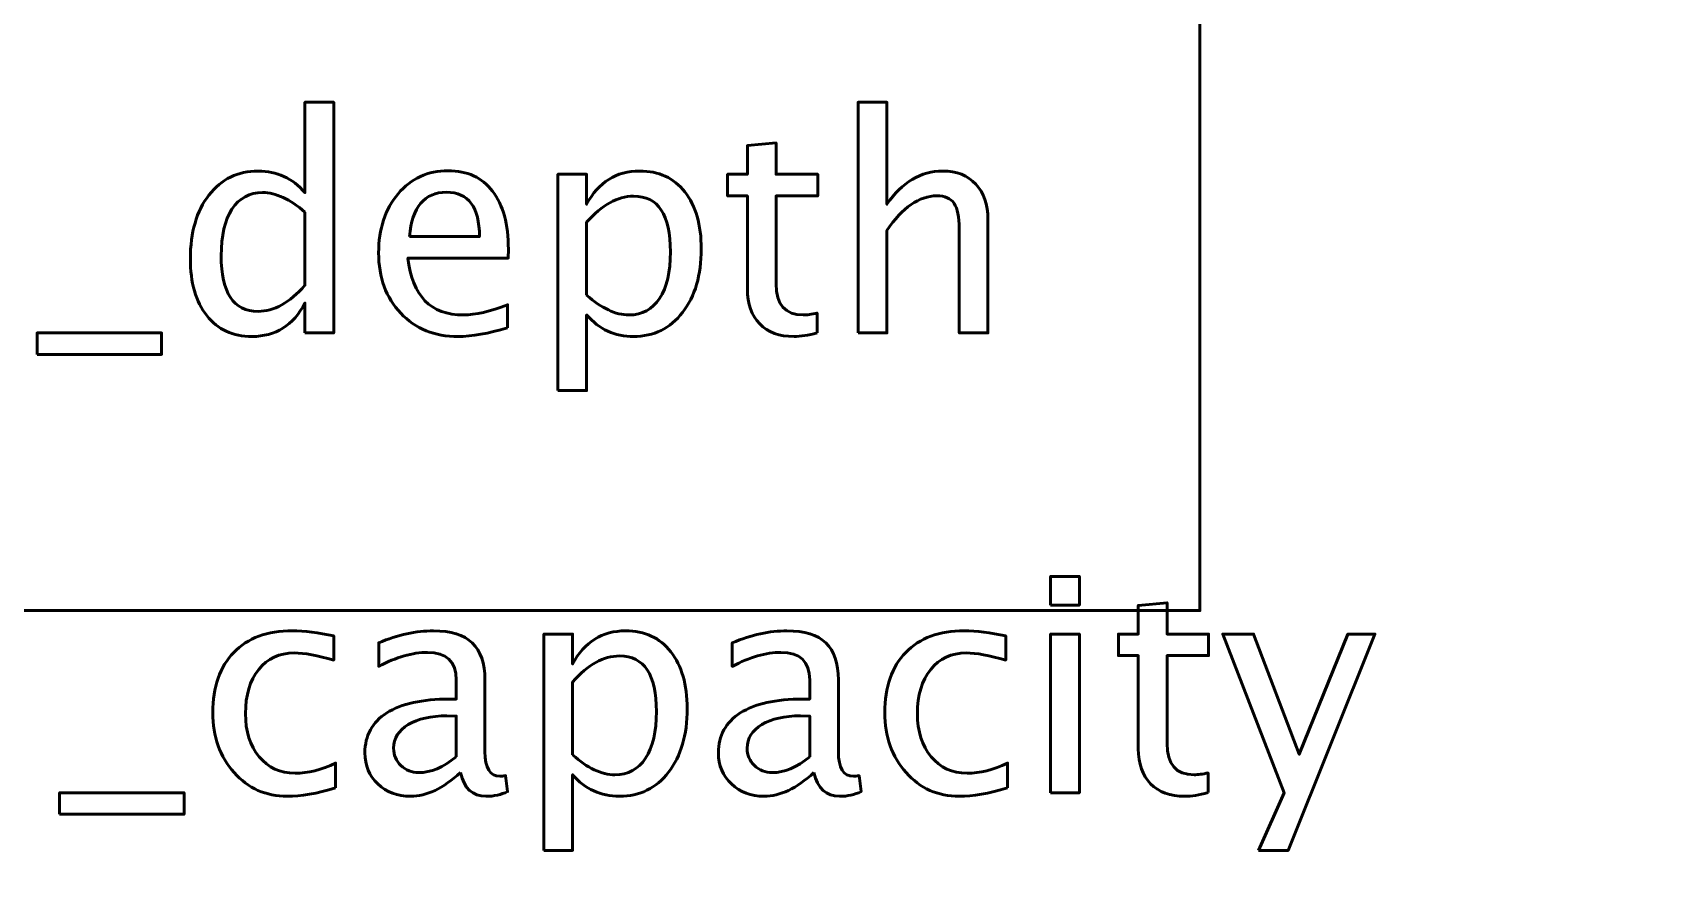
# Model space of a CAD drawing. Header units: centimetres. Extents: x -29.5 to 29.3, y -24.7 to 29.8.
# Drawn here: x -14.902 to -11.824, y -21.517 to -19.91 of the extents above; entities that cross this region are included whole.
import ezdxf

# ---------------------------------------------------------------- set-up
doc = ezdxf.new("R2010")
doc.units = ezdxf.units.CM
doc.header["$MEASUREMENT"] = 0
doc.layers.add('Layer 1', color=7, linetype='Continuous')

msp = doc.modelspace()

# ---------------------------------------------------------------- linework, layer by layer
at = {"layer": 'Layer 1', "color": 4, "lineweight": 53}
msp.add_lwpolyline([(-17.29999, -21), (-12.69999, -21), (-12.69999, -19.2), (-17.29999, -19.2), (-17.29999, -21)], close=True, dxfattribs=at)
at = {"layer": 'Layer 1', "lineweight": 53}
msp.add_open_spline([(-20.2, -24.2), (-20.2, -24.2), (-20.2, -10.3), (-20.2, -10.3), (-20.2, -10.3), (-20.2, -10.02386), (-19.97614, -9.8), (-19.7, -9.8), (-19.7, -9.8), (-19.7, -9.8), (-10.3, -9.8), (-10.3, -9.8), (-10.3, -9.8), (-10.02386, -9.8), (-9.8, -10.02386), (-9.8, -10.3), (-9.8, -10.3), (-9.8, -10.3), (-9.8, -24.2), (-9.8, -24.2), (-9.8, -24.2), (-9.8, -24.47614), (-10.02386, -24.7), (-10.3, -24.7), (-10.3, -24.7), (-10.3, -24.7), (-19.7, -24.7), (-19.7, -24.7), (-19.7, -24.7), (-19.97614, -24.7), (-20.2, -24.47614), (-20.2, -24.2)], degree=3, knots=[0, 0, 0, 0, 0.1111111, 0.1111111, 0.1111111, 0.1111111, 0.2222222, 0.2222222, 0.2222222, 0.2222222, 0.3333333, 0.3333333, 0.3333333, 0.3333333, 0.4444444, 0.4444444, 0.4444444, 0.4444444, 0.5555556, 0.5555556, 0.5555556, 0.5555556, 0.6666667, 0.6666667, 0.6666667, 0.6666667, 0.7777778, 0.7777778, 0.7777778, 0.7777778, 1, 1, 1, 1], dxfattribs=at)
at = {"layer": 'Layer 1', "color": 5, "lineweight": 53}
for points, knots in [([(-14.3883, -20.47634), (-14.3883, -20.47634), (-14.3883, -20.42018), (-14.3883, -20.42018), (-14.3883, -20.42018), (-14.41041, -20.46213), (-14.44371, -20.48311), (-14.48821, -20.48311), (-14.48821, -20.48311), (-14.52433, -20.48311), (-14.55274, -20.47004), (-14.57344, -20.44379), (-14.57344, -20.44379), (-14.59413, -20.41754), (-14.60448, -20.3817), (-14.60448, -20.33626), (-14.60448, -20.33626), (-14.60448, -20.28659), (-14.59272, -20.24661), (-14.5693, -20.21632), (-14.5693, -20.21632), (-14.54578, -20.18612), (-14.51492, -20.17098), (-14.47663, -20.17098), (-14.47663, -20.17098), (-14.44117, -20.17098), (-14.41163, -20.18452), (-14.3883, -20.21171), (-14.3883, -20.21171), (-14.3883, -20.21171), (-14.3883, -20.04116), (-14.3883, -20.04116), (-14.3883, -20.04116), (-14.3883, -20.04116), (-14.33411, -20.04116), (-14.33411, -20.04116), (-14.33411, -20.04116), (-14.33411, -20.04116), (-14.33411, -20.47634), (-14.33411, -20.47634), (-14.33411, -20.47634), (-14.33411, -20.47634), (-14.3883, -20.47634), (-14.3883, -20.47634)], [0, 0, 0, 0, 0.0833333, 0.0833333, 0.0833333, 0.0833333, 0.1666667, 0.1666667, 0.1666667, 0.1666667, 0.25, 0.25, 0.25, 0.25, 0.3333333, 0.3333333, 0.3333333, 0.3333333, 0.4166667, 0.4166667, 0.4166667, 0.4166667, 0.5, 0.5, 0.5, 0.5, 0.5833333, 0.5833333, 0.5833333, 0.5833333, 0.6666667, 0.6666667, 0.6666667, 0.6666667, 0.75, 0.75, 0.75, 0.75, 0.8333333, 0.8333333, 0.8333333, 0.8333333, 1, 1, 1, 1]), ([(-13.34474, -20.47634), (-13.34474, -20.47634), (-13.34474, -20.04116), (-13.34474, -20.04116), (-13.34474, -20.04116), (-13.34474, -20.04116), (-13.29056, -20.04116), (-13.29056, -20.04116), (-13.29056, -20.04116), (-13.29056, -20.04116), (-13.29056, -20.23372), (-13.29056, -20.23372), (-13.29056, -20.23372), (-13.26187, -20.19186), (-13.22668, -20.17098), (-13.1851, -20.17098), (-13.1851, -20.17098), (-13.15895, -20.17098), (-13.13816, -20.17916), (-13.12282, -20.19563), (-13.12282, -20.19563), (-13.10749, -20.21199), (-13.09978, -20.2341), (-13.09978, -20.26176), (-13.09978, -20.26176), (-13.09978, -20.26176), (-13.09978, -20.47634), (-13.09978, -20.47634), (-13.09978, -20.47634), (-13.09978, -20.47634), (-13.15396, -20.47634), (-13.15396, -20.47634), (-13.15396, -20.47634), (-13.15396, -20.47634), (-13.15396, -20.27944), (-13.15396, -20.27944), (-13.15396, -20.27944), (-13.15396, -20.25724), (-13.15726, -20.24144), (-13.16375, -20.23203), (-13.16375, -20.23203), (-13.17033, -20.22253), (-13.18115, -20.21783), (-13.1963, -20.21783), (-13.1963, -20.21783), (-13.2296, -20.21783), (-13.26102, -20.23956), (-13.29056, -20.28302), (-13.29056, -20.28302), (-13.29056, -20.28302), (-13.29056, -20.47634), (-13.29056, -20.47634), (-13.29056, -20.47634), (-13.29056, -20.47634), (-13.34474, -20.47634), (-13.34474, -20.47634)], [0, 0, 0, 0, 0.0666667, 0.0666667, 0.0666667, 0.0666667, 0.1333333, 0.1333333, 0.1333333, 0.1333333, 0.2, 0.2, 0.2, 0.2, 0.2666667, 0.2666667, 0.2666667, 0.2666667, 0.3333333, 0.3333333, 0.3333333, 0.3333333, 0.4, 0.4, 0.4, 0.4, 0.4666667, 0.4666667, 0.4666667, 0.4666667, 0.5333333, 0.5333333, 0.5333333, 0.5333333, 0.6, 0.6, 0.6, 0.6, 0.6666667, 0.6666667, 0.6666667, 0.6666667, 0.7333333, 0.7333333, 0.7333333, 0.7333333, 0.8, 0.8, 0.8, 0.8, 0.8666667, 0.8666667, 0.8666667, 0.8666667, 1, 1, 1, 1]), ([(-13.42207, -20.47625), (-13.43882, -20.48086), (-13.4534, -20.48311), (-13.46572, -20.48311), (-13.46572, -20.48311), (-13.49338, -20.48311), (-13.51492, -20.47521), (-13.53035, -20.45941), (-13.53035, -20.45941), (-13.54587, -20.4436), (-13.55359, -20.42168), (-13.55359, -20.39356), (-13.55359, -20.39356), (-13.55359, -20.39356), (-13.55359, -20.21783), (-13.55359, -20.21783), (-13.55359, -20.21783), (-13.55359, -20.21783), (-13.59103, -20.21783), (-13.59103, -20.21783), (-13.59103, -20.21783), (-13.59103, -20.21783), (-13.59103, -20.17719), (-13.59103, -20.17719), (-13.59103, -20.17719), (-13.59103, -20.17719), (-13.55359, -20.17719), (-13.55359, -20.17719), (-13.55359, -20.17719), (-13.55359, -20.17719), (-13.55359, -20.12309), (-13.55359, -20.12309), (-13.55359, -20.12309), (-13.55359, -20.12309), (-13.4994, -20.11792), (-13.4994, -20.11792), (-13.4994, -20.11792), (-13.4994, -20.11792), (-13.4994, -20.17719), (-13.4994, -20.17719), (-13.4994, -20.17719), (-13.4994, -20.17719), (-13.42094, -20.17719), (-13.42094, -20.17719), (-13.42094, -20.17719), (-13.42094, -20.17719), (-13.42094, -20.21783), (-13.42094, -20.21783), (-13.42094, -20.21783), (-13.42094, -20.21783), (-13.4994, -20.21783), (-13.4994, -20.21783), (-13.4994, -20.21783), (-13.4994, -20.21783), (-13.4994, -20.38377), (-13.4994, -20.38377), (-13.4994, -20.38377), (-13.4994, -20.42291), (-13.48237, -20.44247), (-13.44841, -20.44247), (-13.44841, -20.44247), (-13.44117, -20.44247), (-13.43242, -20.44125), (-13.42207, -20.4389), (-13.42207, -20.4389), (-13.42207, -20.4389), (-13.42207, -20.47625), (-13.42207, -20.47625)], [0, 0, 0, 0, 0.0555556, 0.0555556, 0.0555556, 0.0555556, 0.1111111, 0.1111111, 0.1111111, 0.1111111, 0.1666667, 0.1666667, 0.1666667, 0.1666667, 0.2222222, 0.2222222, 0.2222222, 0.2222222, 0.2777778, 0.2777778, 0.2777778, 0.2777778, 0.3333333, 0.3333333, 0.3333333, 0.3333333, 0.3888889, 0.3888889, 0.3888889, 0.3888889, 0.4444444, 0.4444444, 0.4444444, 0.4444444, 0.5, 0.5, 0.5, 0.5, 0.5555556, 0.5555556, 0.5555556, 0.5555556, 0.6111111, 0.6111111, 0.6111111, 0.6111111, 0.6666667, 0.6666667, 0.6666667, 0.6666667, 0.7222222, 0.7222222, 0.7222222, 0.7222222, 0.7777778, 0.7777778, 0.7777778, 0.7777778, 0.8333333, 0.8333333, 0.8333333, 0.8333333, 0.8888889, 0.8888889, 0.8888889, 0.8888889, 1, 1, 1, 1]), ([(-14.00599, -20.46674), (-14.04239, -20.47766), (-14.07353, -20.48311), (-14.0995, -20.48311), (-14.0995, -20.48311), (-14.1438, -20.48311), (-14.17983, -20.46844), (-14.20759, -20.43918), (-14.20759, -20.43918), (-14.23534, -20.40992), (-14.24926, -20.37201), (-14.24926, -20.32535), (-14.24926, -20.32535), (-14.24926, -20.2801), (-14.23703, -20.24294), (-14.21248, -20.21388), (-14.21248, -20.21388), (-14.18792, -20.1849), (-14.1565, -20.17041), (-14.11822, -20.17041), (-14.11822, -20.17041), (-14.082, -20.17041), (-14.05396, -20.1833), (-14.03421, -20.20908), (-14.03421, -20.20908), (-14.01445, -20.23485), (-14.00458, -20.27135), (-14.00458, -20.31867), (-14.00458, -20.31867), (-14.00458, -20.31867), (-14.00486, -20.33523), (-14.00486, -20.33523), (-14.00486, -20.33523), (-14.00486, -20.33523), (-14.19395, -20.33523), (-14.19395, -20.33523), (-14.19395, -20.33523), (-14.18604, -20.40673), (-14.15114, -20.44247), (-14.08934, -20.44247), (-14.08934, -20.44247), (-14.06666, -20.44247), (-14.03891, -20.43608), (-14.00599, -20.42328), (-14.00599, -20.42328), (-14.00599, -20.42328), (-14.00599, -20.46674), (-14.00599, -20.46674)], [0, 0, 0, 0, 0.0769231, 0.0769231, 0.0769231, 0.0769231, 0.1538462, 0.1538462, 0.1538462, 0.1538462, 0.2307692, 0.2307692, 0.2307692, 0.2307692, 0.3076923, 0.3076923, 0.3076923, 0.3076923, 0.3846154, 0.3846154, 0.3846154, 0.3846154, 0.4615385, 0.4615385, 0.4615385, 0.4615385, 0.5384615, 0.5384615, 0.5384615, 0.5384615, 0.6153846, 0.6153846, 0.6153846, 0.6153846, 0.6923077, 0.6923077, 0.6923077, 0.6923077, 0.7692308, 0.7692308, 0.7692308, 0.7692308, 0.8461538, 0.8461538, 0.8461538, 0.8461538, 1, 1, 1, 1]), ([(-13.91106, -20.58528), (-13.91106, -20.58528), (-13.91106, -20.17719), (-13.91106, -20.17719), (-13.91106, -20.17719), (-13.91106, -20.17719), (-13.85688, -20.17719), (-13.85688, -20.17719), (-13.85688, -20.17719), (-13.85688, -20.17719), (-13.85688, -20.23372), (-13.85688, -20.23372), (-13.85688, -20.23372), (-13.83468, -20.19186), (-13.80128, -20.17098), (-13.75678, -20.17098), (-13.75678, -20.17098), (-13.72075, -20.17098), (-13.69244, -20.18405), (-13.67174, -20.2103), (-13.67174, -20.2103), (-13.65105, -20.23655), (-13.6407, -20.27239), (-13.6407, -20.31783), (-13.6407, -20.31783), (-13.6407, -20.36731), (-13.65246, -20.40729), (-13.67588, -20.43758), (-13.67588, -20.43758), (-13.6993, -20.46797), (-13.73016, -20.48311), (-13.76835, -20.48311), (-13.76835, -20.48311), (-13.80382, -20.48311), (-13.83336, -20.46957), (-13.85688, -20.44238), (-13.85688, -20.44238), (-13.85688, -20.44238), (-13.85688, -20.58528), (-13.85688, -20.58528), (-13.85688, -20.58528), (-13.85688, -20.58528), (-13.91106, -20.58528), (-13.91106, -20.58528)], [0, 0, 0, 0, 0.0833333, 0.0833333, 0.0833333, 0.0833333, 0.1666667, 0.1666667, 0.1666667, 0.1666667, 0.25, 0.25, 0.25, 0.25, 0.3333333, 0.3333333, 0.3333333, 0.3333333, 0.4166667, 0.4166667, 0.4166667, 0.4166667, 0.5, 0.5, 0.5, 0.5, 0.5833333, 0.5833333, 0.5833333, 0.5833333, 0.6666667, 0.6666667, 0.6666667, 0.6666667, 0.75, 0.75, 0.75, 0.75, 0.8333333, 0.8333333, 0.8333333, 0.8333333, 1, 1, 1, 1]), ([(-14.3883, -20.24878), (-14.41643, -20.22404), (-14.44305, -20.21162), (-14.46826, -20.21162), (-14.46826, -20.21162), (-14.4931, -20.21162), (-14.51229, -20.22197), (-14.52593, -20.24276), (-14.52593, -20.24276), (-14.53957, -20.26345), (-14.54634, -20.2928), (-14.54634, -20.33081), (-14.54634, -20.33081), (-14.54634, -20.40071), (-14.5232, -20.4357), (-14.47682, -20.4357), (-14.47682, -20.4357), (-14.44672, -20.4357), (-14.41718, -20.41924), (-14.3883, -20.38641), (-14.3883, -20.38641), (-14.3883, -20.38641), (-14.3883, -20.24878), (-14.3883, -20.24878)], [0, 0, 0, 0, 0.1428571, 0.1428571, 0.1428571, 0.1428571, 0.2857143, 0.2857143, 0.2857143, 0.2857143, 0.4285714, 0.4285714, 0.4285714, 0.4285714, 0.5714286, 0.5714286, 0.5714286, 0.5714286, 0.7142857, 0.7142857, 0.7142857, 0.7142857, 1, 1, 1, 1]), ([(-14.19112, -20.29459), (-14.19112, -20.29459), (-14.05904, -20.29459), (-14.05904, -20.29459), (-14.05904, -20.29459), (-14.05904, -20.2389), (-14.07983, -20.21105), (-14.12132, -20.21105), (-14.12132, -20.21105), (-14.16309, -20.21105), (-14.18633, -20.2389), (-14.19112, -20.29459)], [0, 0, 0, 0, 0.25, 0.25, 0.25, 0.25, 0.5, 0.5, 0.5, 0.5, 1, 1, 1, 1]), ([(-13.85688, -20.40503), (-13.82894, -20.42996), (-13.80231, -20.44247), (-13.77701, -20.44247), (-13.77701, -20.44247), (-13.75208, -20.44247), (-13.73279, -20.43203), (-13.71925, -20.41124), (-13.71925, -20.41124), (-13.70561, -20.39045), (-13.69883, -20.36119), (-13.69883, -20.32338), (-13.69883, -20.32338), (-13.69883, -20.25339), (-13.72198, -20.21839), (-13.76826, -20.21839), (-13.76826, -20.21839), (-13.79855, -20.21839), (-13.82809, -20.23476), (-13.85688, -20.26759), (-13.85688, -20.26759), (-13.85688, -20.26759), (-13.85688, -20.40503), (-13.85688, -20.40503)], [0, 0, 0, 0, 0.1428571, 0.1428571, 0.1428571, 0.1428571, 0.2857143, 0.2857143, 0.2857143, 0.2857143, 0.4285714, 0.4285714, 0.4285714, 0.4285714, 0.5714286, 0.5714286, 0.5714286, 0.5714286, 0.7142857, 0.7142857, 0.7142857, 0.7142857, 1, 1, 1, 1]), ([(-14.89347, -20.51698), (-14.89347, -20.51698), (-14.89347, -20.47634), (-14.89347, -20.47634), (-14.89347, -20.47634), (-14.89347, -20.47634), (-14.65867, -20.47634), (-14.65867, -20.47634), (-14.65867, -20.47634), (-14.65867, -20.47634), (-14.65867, -20.51698), (-14.65867, -20.51698), (-14.65867, -20.51698), (-14.65867, -20.51698), (-14.89347, -20.51698), (-14.89347, -20.51698)], [0, 0, 0, 0, 0.2, 0.2, 0.2, 0.2, 0.4, 0.4, 0.4, 0.4, 0.6, 0.6, 0.6, 0.6, 1, 1, 1, 1]), ([(-12.98158, -20.98979), (-12.98158, -20.98979), (-12.98158, -20.9356), (-12.98158, -20.9356), (-12.98158, -20.9356), (-12.98158, -20.9356), (-12.9274, -20.9356), (-12.9274, -20.9356), (-12.9274, -20.9356), (-12.9274, -20.9356), (-12.9274, -20.98979), (-12.9274, -20.98979), (-12.9274, -20.98979), (-12.9274, -20.98979), (-12.98158, -20.98979), (-12.98158, -20.98979)], [0, 0, 0, 0, 0.2, 0.2, 0.2, 0.2, 0.4, 0.4, 0.4, 0.4, 0.6, 0.6, 0.6, 0.6, 1, 1, 1, 1]), ([(-12.68469, -21.3436), (-12.70144, -21.34821), (-12.71602, -21.35046), (-12.72834, -21.35046), (-12.72834, -21.35046), (-12.756, -21.35046), (-12.77754, -21.34256), (-12.79297, -21.32676), (-12.79297, -21.32676), (-12.80849, -21.31095), (-12.81621, -21.28903), (-12.81621, -21.26091), (-12.81621, -21.26091), (-12.81621, -21.26091), (-12.81621, -21.08518), (-12.81621, -21.08518), (-12.81621, -21.08518), (-12.81621, -21.08518), (-12.85365, -21.08518), (-12.85365, -21.08518), (-12.85365, -21.08518), (-12.85365, -21.08518), (-12.85365, -21.04454), (-12.85365, -21.04454), (-12.85365, -21.04454), (-12.85365, -21.04454), (-12.81621, -21.04454), (-12.81621, -21.04454), (-12.81621, -21.04454), (-12.81621, -21.04454), (-12.81621, -20.99044), (-12.81621, -20.99044), (-12.81621, -20.99044), (-12.81621, -20.99044), (-12.76202, -20.98527), (-12.76202, -20.98527), (-12.76202, -20.98527), (-12.76202, -20.98527), (-12.76202, -21.04454), (-12.76202, -21.04454), (-12.76202, -21.04454), (-12.76202, -21.04454), (-12.68356, -21.04454), (-12.68356, -21.04454), (-12.68356, -21.04454), (-12.68356, -21.04454), (-12.68356, -21.08518), (-12.68356, -21.08518), (-12.68356, -21.08518), (-12.68356, -21.08518), (-12.76202, -21.08518), (-12.76202, -21.08518), (-12.76202, -21.08518), (-12.76202, -21.08518), (-12.76202, -21.25112), (-12.76202, -21.25112), (-12.76202, -21.25112), (-12.76202, -21.29026), (-12.74499, -21.30982), (-12.71103, -21.30982), (-12.71103, -21.30982), (-12.70379, -21.30982), (-12.69504, -21.3086), (-12.68469, -21.30625), (-12.68469, -21.30625), (-12.68469, -21.30625), (-12.68469, -21.3436), (-12.68469, -21.3436)], [0, 0, 0, 0, 0.0555556, 0.0555556, 0.0555556, 0.0555556, 0.1111111, 0.1111111, 0.1111111, 0.1111111, 0.1666667, 0.1666667, 0.1666667, 0.1666667, 0.2222222, 0.2222222, 0.2222222, 0.2222222, 0.2777778, 0.2777778, 0.2777778, 0.2777778, 0.3333333, 0.3333333, 0.3333333, 0.3333333, 0.3888889, 0.3888889, 0.3888889, 0.3888889, 0.4444444, 0.4444444, 0.4444444, 0.4444444, 0.5, 0.5, 0.5, 0.5, 0.5555556, 0.5555556, 0.5555556, 0.5555556, 0.6111111, 0.6111111, 0.6111111, 0.6111111, 0.6666667, 0.6666667, 0.6666667, 0.6666667, 0.7222222, 0.7222222, 0.7222222, 0.7222222, 0.7777778, 0.7777778, 0.7777778, 0.7777778, 0.8333333, 0.8333333, 0.8333333, 0.8333333, 0.8888889, 0.8888889, 0.8888889, 0.8888889, 1, 1, 1, 1]), ([(-14.33059, -21.33466), (-14.36568, -21.3452), (-14.39597, -21.35046), (-14.42146, -21.35046), (-14.42146, -21.35046), (-14.46192, -21.35046), (-14.49541, -21.33551), (-14.52203, -21.30568), (-14.52203, -21.30568), (-14.54865, -21.27577), (-14.56201, -21.23805), (-14.56201, -21.19261), (-14.56201, -21.19261), (-14.56201, -21.14407), (-14.54884, -21.10615), (-14.5225, -21.07906), (-14.5225, -21.07906), (-14.49616, -21.05187), (-14.45938, -21.03833), (-14.41215, -21.03833), (-14.41215, -21.03833), (-14.38892, -21.03833), (-14.36276, -21.04153), (-14.33398, -21.04792), (-14.33398, -21.04792), (-14.33398, -21.04792), (-14.33398, -21.09364), (-14.33398, -21.09364), (-14.33398, -21.09364), (-14.36455, -21.08461), (-14.38948, -21.0801), (-14.40867, -21.0801), (-14.40867, -21.0801), (-14.43652, -21.0801), (-14.45881, -21.09054), (-14.47546, -21.11133), (-14.47546, -21.11133), (-14.49211, -21.13212), (-14.50049, -21.15987), (-14.50049, -21.19449), (-14.50049, -21.19449), (-14.50049, -21.22807), (-14.49183, -21.25517), (-14.47462, -21.27596), (-14.47462, -21.27596), (-14.4574, -21.29665), (-14.43492, -21.307), (-14.40698, -21.307), (-14.40698, -21.307), (-14.38224, -21.307), (-14.35684, -21.3006), (-14.33059, -21.28781), (-14.33059, -21.28781), (-14.33059, -21.28781), (-14.33059, -21.33466), (-14.33059, -21.33466)], [0, 0, 0, 0, 0.0666667, 0.0666667, 0.0666667, 0.0666667, 0.1333333, 0.1333333, 0.1333333, 0.1333333, 0.2, 0.2, 0.2, 0.2, 0.2666667, 0.2666667, 0.2666667, 0.2666667, 0.3333333, 0.3333333, 0.3333333, 0.3333333, 0.4, 0.4, 0.4, 0.4, 0.4666667, 0.4666667, 0.4666667, 0.4666667, 0.5333333, 0.5333333, 0.5333333, 0.5333333, 0.6, 0.6, 0.6, 0.6, 0.6666667, 0.6666667, 0.6666667, 0.6666667, 0.7333333, 0.7333333, 0.7333333, 0.7333333, 0.8, 0.8, 0.8, 0.8, 0.8666667, 0.8666667, 0.8666667, 0.8666667, 1, 1, 1, 1]), ([(-14.09503, -21.30559), (-14.12758, -21.33551), (-14.1589, -21.35046), (-14.18901, -21.35046), (-14.18901, -21.35046), (-14.21375, -21.35046), (-14.23435, -21.34275), (-14.25062, -21.32723), (-14.25062, -21.32723), (-14.26699, -21.31171), (-14.27518, -21.29214), (-14.27518, -21.26853), (-14.27518, -21.26853), (-14.27518, -21.23588), (-14.26144, -21.21076), (-14.23397, -21.19327), (-14.23397, -21.19327), (-14.2065, -21.17577), (-14.16709, -21.16702), (-14.11572, -21.16702), (-14.11572, -21.16702), (-14.11572, -21.16702), (-14.10302, -21.16702), (-14.10302, -21.16702), (-14.10302, -21.16702), (-14.10302, -21.16702), (-14.10302, -21.13099), (-14.10302, -21.13099), (-14.10302, -21.13099), (-14.10302, -21.09628), (-14.12109, -21.07897), (-14.1573, -21.07897), (-14.1573, -21.07897), (-14.18534, -21.07897), (-14.21601, -21.08781), (-14.24921, -21.1055), (-14.24921, -21.1055), (-14.24921, -21.1055), (-14.24921, -21.06091), (-14.24921, -21.06091), (-14.24921, -21.06091), (-14.21271, -21.04585), (-14.17828, -21.03833), (-14.14602, -21.03833), (-14.14602, -21.03833), (-14.11281, -21.03833), (-14.08825, -21.04585), (-14.07254, -21.061), (-14.07254, -21.061), (-14.05674, -21.07615), (-14.04884, -21.09948), (-14.04884, -21.13099), (-14.04884, -21.13099), (-14.04884, -21.13099), (-14.04884, -21.26617), (-14.04884, -21.26617), (-14.04884, -21.26617), (-14.04884, -21.29712), (-14.03934, -21.31265), (-14.02024, -21.31265), (-14.02024, -21.31265), (-14.01789, -21.31265), (-14.01441, -21.31227), (-14.0098, -21.31152), (-14.0098, -21.31152), (-14.0098, -21.31152), (-14.00594, -21.34162), (-14.00594, -21.34162), (-14.00594, -21.34162), (-14.01826, -21.34755), (-14.03181, -21.35046), (-14.04667, -21.35046), (-14.04667, -21.35046), (-14.07198, -21.35046), (-14.08807, -21.33551), (-14.09503, -21.30559)], [0, 0, 0, 0, 0.05, 0.05, 0.05, 0.05, 0.1, 0.1, 0.1, 0.1, 0.15, 0.15, 0.15, 0.15, 0.2, 0.2, 0.2, 0.2, 0.25, 0.25, 0.25, 0.25, 0.3, 0.3, 0.3, 0.3, 0.35, 0.35, 0.35, 0.35, 0.4, 0.4, 0.4, 0.4, 0.45, 0.45, 0.45, 0.45, 0.5, 0.5, 0.5, 0.5, 0.55, 0.55, 0.55, 0.55, 0.6, 0.6, 0.6, 0.6, 0.65, 0.65, 0.65, 0.65, 0.7, 0.7, 0.7, 0.7, 0.75, 0.75, 0.75, 0.75, 0.8, 0.8, 0.8, 0.8, 0.85, 0.85, 0.85, 0.85, 0.9, 0.9, 0.9, 0.9, 1, 1, 1, 1]), ([(-13.93755, -21.45263), (-13.93755, -21.45263), (-13.93755, -21.04454), (-13.93755, -21.04454), (-13.93755, -21.04454), (-13.93755, -21.04454), (-13.88337, -21.04454), (-13.88337, -21.04454), (-13.88337, -21.04454), (-13.88337, -21.04454), (-13.88337, -21.10107), (-13.88337, -21.10107), (-13.88337, -21.10107), (-13.86117, -21.05921), (-13.82777, -21.03833), (-13.78327, -21.03833), (-13.78327, -21.03833), (-13.74724, -21.03833), (-13.71893, -21.0514), (-13.69823, -21.07765), (-13.69823, -21.07765), (-13.67754, -21.1039), (-13.66719, -21.13974), (-13.66719, -21.18518), (-13.66719, -21.18518), (-13.66719, -21.23466), (-13.67895, -21.27464), (-13.70237, -21.30493), (-13.70237, -21.30493), (-13.72579, -21.33532), (-13.75665, -21.35046), (-13.79484, -21.35046), (-13.79484, -21.35046), (-13.83031, -21.35046), (-13.85985, -21.33692), (-13.88337, -21.30973), (-13.88337, -21.30973), (-13.88337, -21.30973), (-13.88337, -21.45263), (-13.88337, -21.45263), (-13.88337, -21.45263), (-13.88337, -21.45263), (-13.93755, -21.45263), (-13.93755, -21.45263)], [0, 0, 0, 0, 0.0833333, 0.0833333, 0.0833333, 0.0833333, 0.1666667, 0.1666667, 0.1666667, 0.1666667, 0.25, 0.25, 0.25, 0.25, 0.3333333, 0.3333333, 0.3333333, 0.3333333, 0.4166667, 0.4166667, 0.4166667, 0.4166667, 0.5, 0.5, 0.5, 0.5, 0.5833333, 0.5833333, 0.5833333, 0.5833333, 0.6666667, 0.6666667, 0.6666667, 0.6666667, 0.75, 0.75, 0.75, 0.75, 0.8333333, 0.8333333, 0.8333333, 0.8333333, 1, 1, 1, 1]), ([(-13.42815, -21.30559), (-13.4607, -21.33551), (-13.49202, -21.35046), (-13.52213, -21.35046), (-13.52213, -21.35046), (-13.54687, -21.35046), (-13.56747, -21.34275), (-13.58374, -21.32723), (-13.58374, -21.32723), (-13.60011, -21.31171), (-13.6083, -21.29214), (-13.6083, -21.26853), (-13.6083, -21.26853), (-13.6083, -21.23588), (-13.59456, -21.21076), (-13.56709, -21.19327), (-13.56709, -21.19327), (-13.53962, -21.17577), (-13.50021, -21.16702), (-13.44884, -21.16702), (-13.44884, -21.16702), (-13.44884, -21.16702), (-13.43614, -21.16702), (-13.43614, -21.16702), (-13.43614, -21.16702), (-13.43614, -21.16702), (-13.43614, -21.13099), (-13.43614, -21.13099), (-13.43614, -21.13099), (-13.43614, -21.09628), (-13.45421, -21.07897), (-13.49042, -21.07897), (-13.49042, -21.07897), (-13.51846, -21.07897), (-13.54913, -21.08781), (-13.58233, -21.1055), (-13.58233, -21.1055), (-13.58233, -21.1055), (-13.58233, -21.06091), (-13.58233, -21.06091), (-13.58233, -21.06091), (-13.54583, -21.04585), (-13.5114, -21.03833), (-13.47914, -21.03833), (-13.47914, -21.03833), (-13.44593, -21.03833), (-13.42137, -21.04585), (-13.40566, -21.061), (-13.40566, -21.061), (-13.38986, -21.07615), (-13.38196, -21.09948), (-13.38196, -21.13099), (-13.38196, -21.13099), (-13.38196, -21.13099), (-13.38196, -21.26617), (-13.38196, -21.26617), (-13.38196, -21.26617), (-13.38196, -21.29712), (-13.37246, -21.31265), (-13.35336, -21.31265), (-13.35336, -21.31265), (-13.35101, -21.31265), (-13.34753, -21.31227), (-13.34292, -21.31152), (-13.34292, -21.31152), (-13.34292, -21.31152), (-13.33906, -21.34162), (-13.33906, -21.34162), (-13.33906, -21.34162), (-13.35138, -21.34755), (-13.36493, -21.35046), (-13.37979, -21.35046), (-13.37979, -21.35046), (-13.4051, -21.35046), (-13.42119, -21.33551), (-13.42815, -21.30559)], [0, 0, 0, 0, 0.05, 0.05, 0.05, 0.05, 0.1, 0.1, 0.1, 0.1, 0.15, 0.15, 0.15, 0.15, 0.2, 0.2, 0.2, 0.2, 0.25, 0.25, 0.25, 0.25, 0.3, 0.3, 0.3, 0.3, 0.35, 0.35, 0.35, 0.35, 0.4, 0.4, 0.4, 0.4, 0.45, 0.45, 0.45, 0.45, 0.5, 0.5, 0.5, 0.5, 0.55, 0.55, 0.55, 0.55, 0.6, 0.6, 0.6, 0.6, 0.65, 0.65, 0.65, 0.65, 0.7, 0.7, 0.7, 0.7, 0.75, 0.75, 0.75, 0.75, 0.8, 0.8, 0.8, 0.8, 0.85, 0.85, 0.85, 0.85, 0.9, 0.9, 0.9, 0.9, 1, 1, 1, 1]), ([(-13.06296, -21.33466), (-13.09805, -21.3452), (-13.12834, -21.35046), (-13.15383, -21.35046), (-13.15383, -21.35046), (-13.19429, -21.35046), (-13.22778, -21.33551), (-13.2544, -21.30568), (-13.2544, -21.30568), (-13.28102, -21.27577), (-13.29438, -21.23805), (-13.29438, -21.19261), (-13.29438, -21.19261), (-13.29438, -21.14407), (-13.28121, -21.10615), (-13.25487, -21.07906), (-13.25487, -21.07906), (-13.22853, -21.05187), (-13.19175, -21.03833), (-13.14452, -21.03833), (-13.14452, -21.03833), (-13.12129, -21.03833), (-13.09513, -21.04153), (-13.06635, -21.04792), (-13.06635, -21.04792), (-13.06635, -21.04792), (-13.06635, -21.09364), (-13.06635, -21.09364), (-13.06635, -21.09364), (-13.09692, -21.08461), (-13.12185, -21.0801), (-13.14104, -21.0801), (-13.14104, -21.0801), (-13.16889, -21.0801), (-13.19118, -21.09054), (-13.20783, -21.11133), (-13.20783, -21.11133), (-13.22448, -21.13212), (-13.23286, -21.15987), (-13.23286, -21.19449), (-13.23286, -21.19449), (-13.23286, -21.22807), (-13.2242, -21.25517), (-13.20699, -21.27596), (-13.20699, -21.27596), (-13.18977, -21.29665), (-13.16729, -21.307), (-13.13935, -21.307), (-13.13935, -21.307), (-13.11461, -21.307), (-13.08921, -21.3006), (-13.06296, -21.28781), (-13.06296, -21.28781), (-13.06296, -21.28781), (-13.06296, -21.33466), (-13.06296, -21.33466)], [0, 0, 0, 0, 0.0666667, 0.0666667, 0.0666667, 0.0666667, 0.1333333, 0.1333333, 0.1333333, 0.1333333, 0.2, 0.2, 0.2, 0.2, 0.2666667, 0.2666667, 0.2666667, 0.2666667, 0.3333333, 0.3333333, 0.3333333, 0.3333333, 0.4, 0.4, 0.4, 0.4, 0.4666667, 0.4666667, 0.4666667, 0.4666667, 0.5333333, 0.5333333, 0.5333333, 0.5333333, 0.6, 0.6, 0.6, 0.6, 0.6666667, 0.6666667, 0.6666667, 0.6666667, 0.7333333, 0.7333333, 0.7333333, 0.7333333, 0.8, 0.8, 0.8, 0.8, 0.8666667, 0.8666667, 0.8666667, 0.8666667, 1, 1, 1, 1]), ([(-12.98158, -21.34369), (-12.98158, -21.34369), (-12.98158, -21.04454), (-12.98158, -21.04454), (-12.98158, -21.04454), (-12.98158, -21.04454), (-12.9274, -21.04454), (-12.9274, -21.04454), (-12.9274, -21.04454), (-12.9274, -21.04454), (-12.9274, -21.34369), (-12.9274, -21.34369), (-12.9274, -21.34369), (-12.9274, -21.34369), (-12.98158, -21.34369), (-12.98158, -21.34369)], [0, 0, 0, 0, 0.2, 0.2, 0.2, 0.2, 0.4, 0.4, 0.4, 0.4, 0.6, 0.6, 0.6, 0.6, 1, 1, 1, 1]), ([(-12.58968, -21.45263), (-12.58968, -21.45263), (-12.54114, -21.34407), (-12.54114, -21.34407), (-12.54114, -21.34407), (-12.54114, -21.34407), (-12.65703, -21.04454), (-12.65703, -21.04454), (-12.65703, -21.04454), (-12.65703, -21.04454), (-12.5989, -21.04454), (-12.5989, -21.04454), (-12.5989, -21.04454), (-12.5989, -21.04454), (-12.51273, -21.27107), (-12.51273, -21.27107), (-12.51273, -21.27107), (-12.51273, -21.27107), (-12.42082, -21.04454), (-12.42082, -21.04454), (-12.42082, -21.04454), (-12.42082, -21.04454), (-12.36973, -21.04454), (-12.36973, -21.04454), (-12.36973, -21.04454), (-12.36973, -21.04454), (-12.53323, -21.45263), (-12.53323, -21.45263), (-12.53323, -21.45263), (-12.53323, -21.45263), (-12.58968, -21.45263), (-12.58968, -21.45263)], [0, 0, 0, 0, 0.1111111, 0.1111111, 0.1111111, 0.1111111, 0.2222222, 0.2222222, 0.2222222, 0.2222222, 0.3333333, 0.3333333, 0.3333333, 0.3333333, 0.4444444, 0.4444444, 0.4444444, 0.4444444, 0.5555556, 0.5555556, 0.5555556, 0.5555556, 0.6666667, 0.6666667, 0.6666667, 0.6666667, 0.7777778, 0.7777778, 0.7777778, 0.7777778, 1, 1, 1, 1]), ([(-13.88337, -21.27238), (-13.85543, -21.29731), (-13.8288, -21.30982), (-13.8035, -21.30982), (-13.8035, -21.30982), (-13.77857, -21.30982), (-13.75928, -21.29938), (-13.74574, -21.27859), (-13.74574, -21.27859), (-13.7321, -21.2578), (-13.72532, -21.22854), (-13.72532, -21.19073), (-13.72532, -21.19073), (-13.72532, -21.12074), (-13.74847, -21.08574), (-13.79475, -21.08574), (-13.79475, -21.08574), (-13.82504, -21.08574), (-13.85458, -21.10211), (-13.88337, -21.13494), (-13.88337, -21.13494), (-13.88337, -21.13494), (-13.88337, -21.27238), (-13.88337, -21.27238)], [0, 0, 0, 0, 0.1428571, 0.1428571, 0.1428571, 0.1428571, 0.2857143, 0.2857143, 0.2857143, 0.2857143, 0.4285714, 0.4285714, 0.4285714, 0.4285714, 0.5714286, 0.5714286, 0.5714286, 0.5714286, 0.7142857, 0.7142857, 0.7142857, 0.7142857, 1, 1, 1, 1]), ([(-14.10302, -21.27605), (-14.10302, -21.27605), (-14.10302, -21.19919), (-14.10302, -21.19919), (-14.10302, -21.19919), (-14.10302, -21.19919), (-14.12043, -21.19863), (-14.12043, -21.19863), (-14.12043, -21.19863), (-14.15053, -21.19863), (-14.1748, -21.20418), (-14.19333, -21.21528), (-14.19333, -21.21528), (-14.21177, -21.22647), (-14.22099, -21.24124), (-14.22099, -21.25968), (-14.22099, -21.25968), (-14.22099, -21.27257), (-14.21638, -21.28348), (-14.20726, -21.29242), (-14.20726, -21.29242), (-14.19804, -21.30136), (-14.18684, -21.30587), (-14.17358, -21.30587), (-14.17358, -21.30587), (-14.151, -21.30587), (-14.12748, -21.2959), (-14.10302, -21.27605)], [0, 0, 0, 0, 0.125, 0.125, 0.125, 0.125, 0.25, 0.25, 0.25, 0.25, 0.375, 0.375, 0.375, 0.375, 0.5, 0.5, 0.5, 0.5, 0.625, 0.625, 0.625, 0.625, 0.75, 0.75, 0.75, 0.75, 1, 1, 1, 1]), ([(-13.43614, -21.27605), (-13.43614, -21.27605), (-13.43614, -21.19919), (-13.43614, -21.19919), (-13.43614, -21.19919), (-13.43614, -21.19919), (-13.45355, -21.19863), (-13.45355, -21.19863), (-13.45355, -21.19863), (-13.48365, -21.19863), (-13.50792, -21.20418), (-13.52645, -21.21528), (-13.52645, -21.21528), (-13.54489, -21.22647), (-13.55411, -21.24124), (-13.55411, -21.25968), (-13.55411, -21.25968), (-13.55411, -21.27257), (-13.5495, -21.28348), (-13.54038, -21.29242), (-13.54038, -21.29242), (-13.53116, -21.30136), (-13.51996, -21.30587), (-13.5067, -21.30587), (-13.5067, -21.30587), (-13.48412, -21.30587), (-13.4606, -21.2959), (-13.43614, -21.27605)], [0, 0, 0, 0, 0.125, 0.125, 0.125, 0.125, 0.25, 0.25, 0.25, 0.25, 0.375, 0.375, 0.375, 0.375, 0.5, 0.5, 0.5, 0.5, 0.625, 0.625, 0.625, 0.625, 0.75, 0.75, 0.75, 0.75, 1, 1, 1, 1]), ([(-14.851, -21.38433), (-14.851, -21.38433), (-14.851, -21.34369), (-14.851, -21.34369), (-14.851, -21.34369), (-14.851, -21.34369), (-14.6162, -21.34369), (-14.6162, -21.34369), (-14.6162, -21.34369), (-14.6162, -21.34369), (-14.6162, -21.38433), (-14.6162, -21.38433), (-14.6162, -21.38433), (-14.6162, -21.38433), (-14.851, -21.38433), (-14.851, -21.38433)], [0, 0, 0, 0, 0.2, 0.2, 0.2, 0.2, 0.4, 0.4, 0.4, 0.4, 0.6, 0.6, 0.6, 0.6, 1, 1, 1, 1])]:
    msp.add_open_spline(points, degree=3, knots=knots, dxfattribs=at)

doc.saveas('drawing.dxf')
